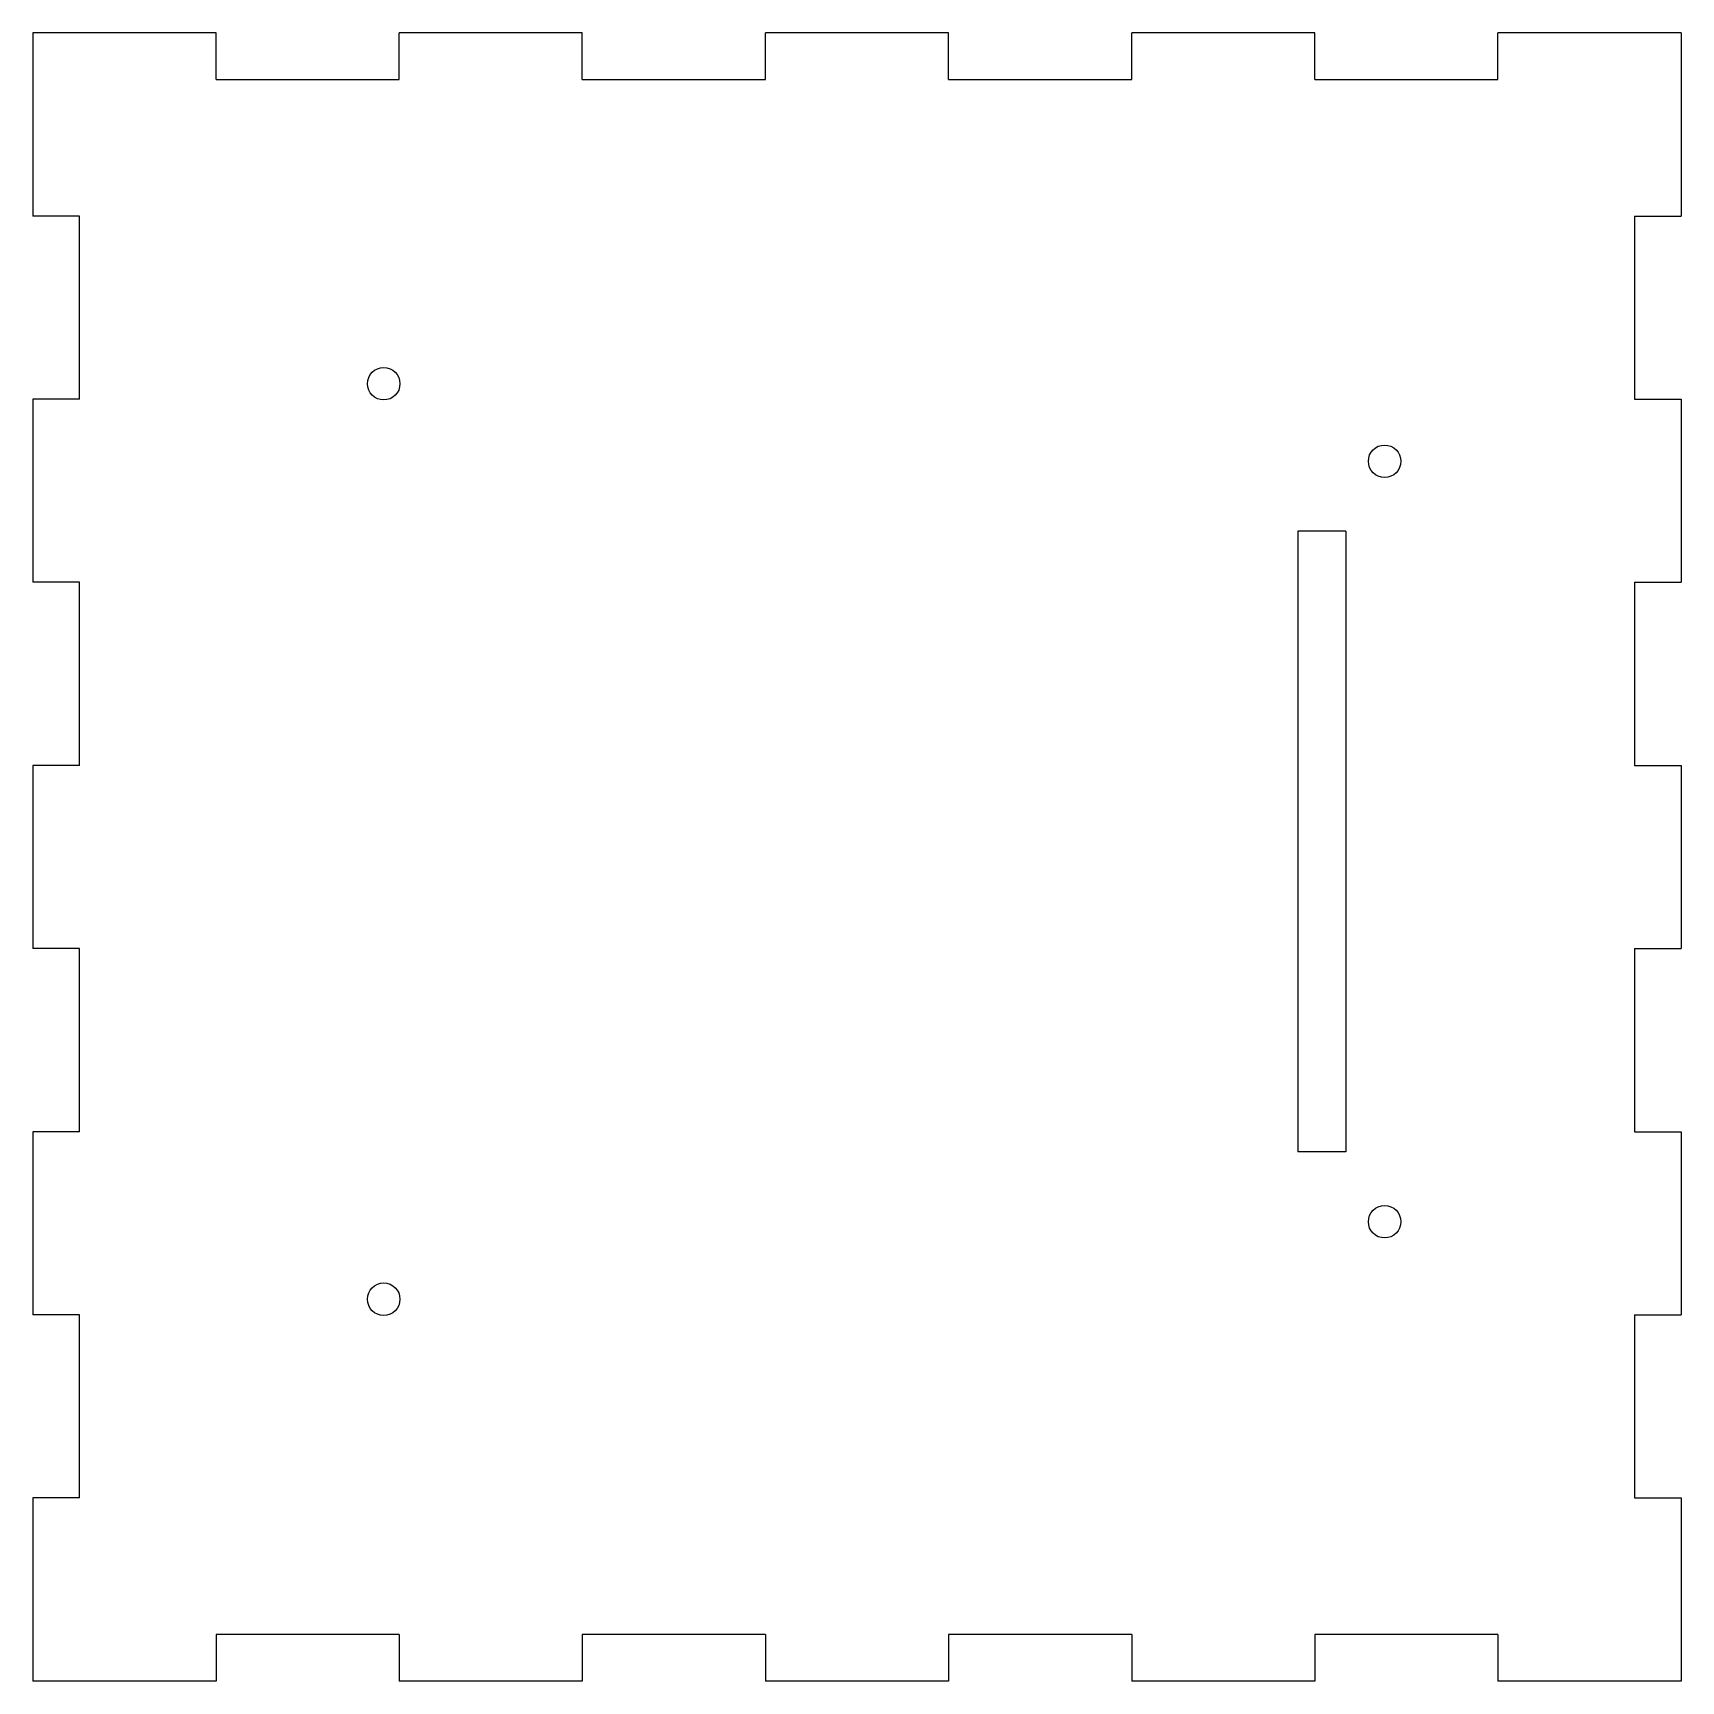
# Model space of a CAD drawing. Extents: x -2.09 to 2.09, y -2.09 to 2.09.
import ezdxf

# ---------------------------------------------------------------- set-up
doc = ezdxf.new("R2010")
doc.units = 0
doc.header["$MEASUREMENT"] = 0
doc.layers.add('VISIBLE', color=7, linetype='CONTINUOUS')

msp = doc.modelspace()

# ---------------------------------------------------------------- linework, layer by layer
at = {"layer": 'VISIBLE'}
for p, q in [((-1.626, 2.0906), (-2.0906, 2.0906)), ((-2.0906, 2.0906), (-2.0906, 1.626)), ((-1.626, 1.9724), (-1.626, 2.0906)), ((-0.6969, 2.0906), (-1.1614, 2.0906)), ((-1.1614, 1.9724), (-1.1614, 2.0906)), ((-0.6969, 1.9724), (-0.6969, 2.0906)), ((0.2323, 2.0906), (-0.2323, 2.0906)), ((-0.2323, 1.9724), (-0.2323, 2.0906)), ((0.2323, 1.9724), (0.2323, 2.0906)), ((1.1614, 2.0906), (0.6969, 2.0906)), ((0.6969, 1.9724), (0.6969, 2.0906)), ((1.1614, 1.9724), (1.1614, 2.0906)), ((2.0906, 2.0906), (1.626, 2.0906)), ((1.626, 1.9724), (1.626, 2.0906)), ((2.0906, 2.0906), (2.0906, 1.626)), ((-1.626, 1.9724), (-1.1614, 1.9724)), ((-0.6969, 1.9724), (-0.2323, 1.9724)), ((0.2323, 1.9724), (0.6969, 1.9724)), ((1.1614, 1.9724), (1.626, 1.9724)), ((-1.9724, 1.626), (-2.0906, 1.626)), ((-1.9724, 1.1614), (-1.9724, 1.626)), ((1.9724, 1.626), (1.9724, 1.1614)), ((1.9724, 1.626), (2.0906, 1.626)), ((-1.9724, 1.1614), (-2.0906, 1.1614)), ((-2.0906, 1.1614), (-2.0906, 0.6969)), ((1.9724, 1.1614), (2.0906, 1.1614)), ((2.0906, 1.1614), (2.0906, 0.6969)), ((1.1181, 0.8265), (1.1181, -0.7483)), ((1.2402, 0.8265), (1.1181, 0.8265)), ((1.2402, 0.8265), (1.2402, -0.7483)), ((-1.9724, 0.6969), (-2.0906, 0.6969)), ((-1.9724, 0.2323), (-1.9724, 0.6969)), ((1.9724, 0.6969), (1.9724, 0.2323)), ((1.9724, 0.6969), (2.0906, 0.6969)), ((-1.9724, 0.2323), (-2.0906, 0.2323)), ((-2.0906, 0.2323), (-2.0906, -0.2323)), ((1.9724, 0.2323), (2.0906, 0.2323)), ((2.0906, 0.2323), (2.0906, -0.2323)), ((-1.9724, -0.2323), (-2.0906, -0.2323)), ((-1.9724, -0.6969), (-1.9724, -0.2323)), ((1.9724, -0.2323), (1.9724, -0.6969)), ((1.9724, -0.2323), (2.0906, -0.2323)), ((-1.9724, -0.6969), (-2.0906, -0.6969)), ((-2.0906, -0.6969), (-2.0906, -1.1614)), ((1.9724, -0.6969), (2.0906, -0.6969)), ((2.0906, -0.6969), (2.0906, -1.1614)), ((1.2402, -0.7483), (1.1181, -0.7483)), ((-1.9724, -1.1614), (-2.0906, -1.1614)), ((-1.9724, -1.626), (-1.9724, -1.1614)), ((1.9724, -1.1614), (1.9724, -1.626)), ((1.9724, -1.1614), (2.0906, -1.1614)), ((-1.9724, -1.626), (-2.0906, -1.626)), ((-2.0906, -1.626), (-2.0906, -2.0906)), ((1.9724, -1.626), (2.0906, -1.626)), ((2.0906, -1.626), (2.0906, -2.0906)), ((-1.626, -1.9724), (-1.626, -2.0906)), ((-1.1614, -1.9724), (-1.626, -1.9724)), ((-1.1614, -1.9724), (-1.1614, -2.0906)), ((-0.6969, -1.9724), (-0.6969, -2.0906)), ((-0.2323, -1.9724), (-0.6969, -1.9724)), ((-0.2323, -1.9724), (-0.2323, -2.0906)), ((0.2323, -1.9724), (0.2323, -2.0906)), ((0.6969, -1.9724), (0.2323, -1.9724)), ((0.6969, -1.9724), (0.6969, -2.0906)), ((1.1614, -1.9724), (1.1614, -2.0906)), ((1.626, -1.9724), (1.1614, -1.9724)), ((1.626, -1.9724), (1.626, -2.0906)), ((-1.626, -2.0906), (-2.0906, -2.0906)), ((-0.6969, -2.0906), (-1.1614, -2.0906)), ((0.2323, -2.0906), (-0.2323, -2.0906)), ((1.1614, -2.0906), (0.6969, -2.0906)), ((2.0906, -2.0906), (1.626, -2.0906))]:
    msp.add_line(p, q, dxfattribs=at)
for centre in [(-1.2008, 1.2008), (1.3386, 1.0039), (1.3386, -0.9252), (-1.2008, -1.122)]:
    msp.add_circle(centre, 0.0413, dxfattribs=at)

doc.saveas('drawing.dxf')
